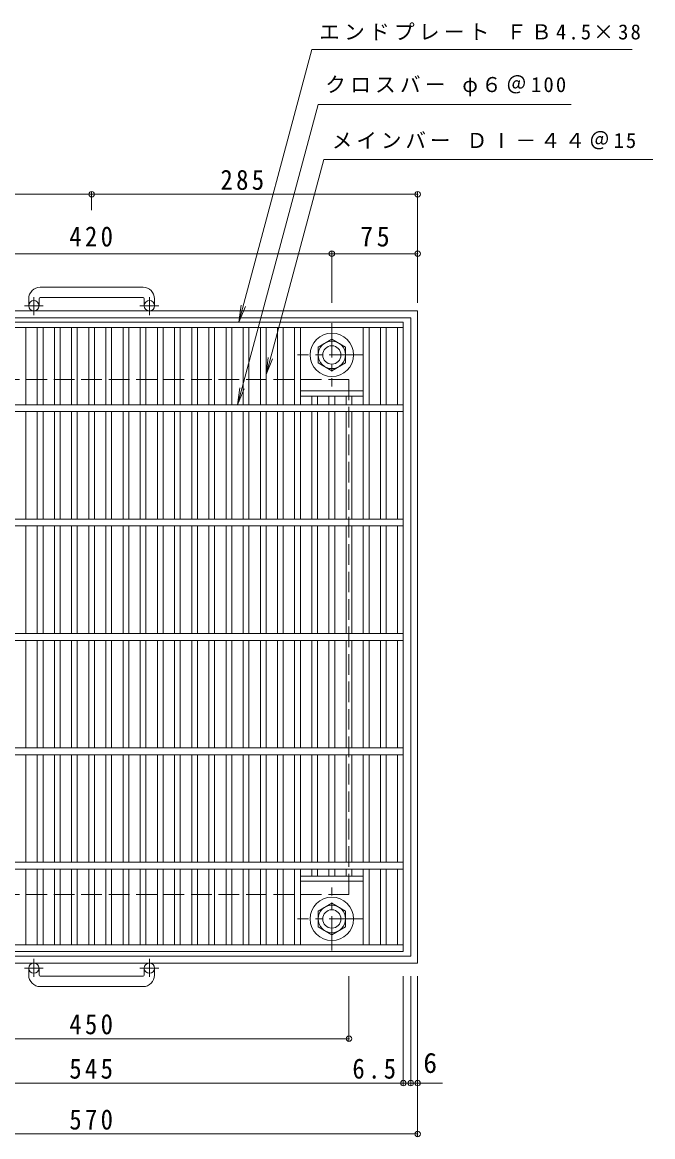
# Model space of a CAD drawing. Units: millimetres at full size, sheet at 1:6. Extents: x -960 to 940, y -829 to 753.
# Drawn here: x -473 to 78, y -221 to 753 of the extents above; entities that cross this region are included whole.
import ezdxf
from ezdxf.enums import TextEntityAlignment as Align

# ---------------------------------------------------------------- set-up
doc = ezdxf.new("R2010")
doc.units = ezdxf.units.MM
doc.header["$LTSCALE"] = 6
doc.header["$PDMODE"] = 32
doc.header["$PDSIZE"] = 4.8
doc.linetypes.add('CHAIN1', pattern=[8, 5, -1, 1, -1])
doc.linetypes.add('DASHED3', pattern=[4, 3, -1])
for name, color, linetype, lineweight in [('E-1', 2, 'Continuous', 9), ('E-2', 3, 'Continuous', 9), ('E-4', 7, 'Continuous', 9), ('E-5', 7, 'Continuous', 9)]:
    doc.layers.add(name, color=color, linetype=linetype, lineweight=lineweight)
doc.styles.add('ＭＳ ゴシック', font='')
doc.styles.get('ＭＳ ゴシック').set_extended_font_data('MS Gothic')

msp = doc.modelspace()

# ---------------------------------------------------------------- linework, layer by layer
at = {"layer": 'E-1'}
for p, q in [((-367.645, 520.986), (-457.645, 520.986)), ((-467.645, 510.986), (-467.645, 504.886)), ((-458.645, 510.986), (-458.645, 504.886)), ((-457.645, 511.986), (-367.645, 511.986)), ((-366.645, 510.986), (-366.645, 504.886)), ((-357.645, 510.986), (-357.645, 504.886)), ((-697.645, 500.386), (-127.645, 500.386)), ((-127.645, -69.614), (-127.645, 500.386)), ((-691.645, 494.386), (-133.645, 494.386)), ((-133.645, -63.614), (-133.645, 494.386)), ((-202.645, 475.742), (-214.645, 468.814)), ((-214.645, 468.814), (-214.645, 454.957)), ((-190.645, 468.814), (-202.645, 475.742)), ((-190.645, 454.957), (-190.645, 468.814)), ((-214.645, 454.957), (-202.645, 448.029)), ((-202.645, 448.029), (-190.645, 454.957)), ((-214.645, -24.186), (-202.645, -17.257)), ((-202.645, -17.257), (-190.645, -24.186)), ((-214.645, -38.042), (-214.645, -24.186)), ((-190.645, -24.186), (-190.645, -38.042)), ((-202.645, -44.971), (-214.645, -38.042)), ((-190.645, -38.042), (-202.645, -44.971)), ((-691.645, -63.614), (-133.645, -63.614)), ((-697.645, -69.614), (-127.645, -69.614)), ((-467.645, -80.215), (-467.645, -74.115)), ((-458.645, -80.215), (-458.645, -74.115)), ((-366.645, -80.215), (-366.645, -74.115)), ((-357.645, -80.215), (-357.645, -74.115)), ((-457.645, -81.215), (-367.645, -81.215)), ((-367.645, -90.215), (-457.645, -90.215))]:
    msp.add_line(p, q, dxfattribs=at)
at = {"layer": 'E-1', "linetype": 'CHAIN1'}
for p, q in [((-463.145, 496.779), (-463.145, 512.376)), ((-362.145, 496.779), (-362.145, 512.376)), ((-454.982, 504.886), (-471.389, 504.886)), ((-353.982, 504.886), (-370.389, 504.886)), ((-202.645, 489.523), (-202.645, 434.249)), ((-175.008, 461.886), (-232.782, 461.886)), ((-202.645, -58.751), (-202.645, -3.477)), ((-175.008, -31.114), (-232.782, -31.114)), ((-463.145, -66.007), (-463.145, -81.604)), ((-362.145, -66.007), (-362.145, -81.604)), ((-454.982, -74.115), (-471.389, -74.115)), ((-353.982, -74.115), (-370.389, -74.115))]:
    msp.add_line(p, q, dxfattribs=at)
at = {"layer": 'E-1', "linetype": 'DASHED3'}
for p, q in [((-637.645, 440.387), (-187.645, 440.387)), ((-187.645, -9.615), (-187.645, 440.387)), ((-637.645, -9.615), (-187.645, -9.615))]:
    msp.add_line(p, q, dxfattribs=at)
at = {"layer": 'E-1'}
for centre, radius in [((-463.145, 504.886), 4.5), ((-362.145, 504.886), 4.5), ((-202.645, 461.886), 19), ((-202.645, 461.886), 12), ((-202.645, 461.886), 8), ((-202.645, -31.114), 19), ((-202.645, -31.114), 12), ((-202.645, -31.114), 8), ((-463.145, -74.115), 4.5), ((-362.145, -74.115), 4.5)]:
    msp.add_circle(centre, radius, dxfattribs=at)
for centre, radius, start, end in [((-457.645, 510.986), 10, 90, 180), ((-367.645, 510.986), 10, 0, 90), ((-457.645, 510.986), 1, 90, 180), ((-367.645, 510.986), 1, 0, 90), ((-457.645, -80.215), 10, 180, 270), ((-457.645, -80.215), 1, 180, 270), ((-367.645, -80.215), 10, 270, 0), ((-367.645, -80.215), 1, 270, 0)]:
    msp.add_arc(centre, radius, start, end, dxfattribs=at)
at = {"layer": 'E-2'}
for p, q in [((-685.145, 490.386), (-140.145, 490.386)), ((-140.145, -59.614), (-140.145, 490.386)), ((-685.145, 485.886), (-140.145, 485.886)), ((-470.145, 418.386), (-470.145, 485.886)), ((-460.145, 418.386), (-460.145, 485.886)), ((-455.145, 418.386), (-455.145, 485.886)), ((-445.145, 418.386), (-445.145, 485.886)), ((-440.145, 418.386), (-440.145, 485.886)), ((-430.145, 418.386), (-430.145, 485.886)), ((-425.145, 418.386), (-425.145, 485.886)), ((-415.145, 418.386), (-415.145, 485.886)), ((-410.145, 418.386), (-410.145, 485.886)), ((-400.145, 418.386), (-400.145, 485.886)), ((-395.145, 418.386), (-395.145, 485.886)), ((-385.145, 418.386), (-385.145, 485.886)), ((-380.145, 418.386), (-380.145, 485.886)), ((-370.145, 418.386), (-370.145, 485.886)), ((-365.145, 418.386), (-365.145, 485.886)), ((-355.145, 418.386), (-355.145, 485.886)), ((-350.145, 418.386), (-350.145, 485.886)), ((-340.145, 418.386), (-340.145, 485.886)), ((-335.145, 418.386), (-335.145, 485.886)), ((-325.145, 418.386), (-325.145, 485.886)), ((-320.145, 418.386), (-320.145, 485.886)), ((-310.145, 418.386), (-310.145, 485.886)), ((-305.145, 418.386), (-305.145, 485.886)), ((-295.145, 418.386), (-295.145, 485.886)), ((-290.145, 418.386), (-290.145, 485.886)), ((-280.145, 418.386), (-280.145, 485.886)), ((-275.145, 418.386), (-275.145, 485.886)), ((-265.145, 418.386), (-265.145, 485.886)), ((-260.145, 418.386), (-260.145, 485.886)), ((-250.145, 418.386), (-250.145, 485.886)), ((-245.145, 418.386), (-245.145, 485.886)), ((-235.145, 418.386), (-235.145, 485.886)), ((-230.145, 418.386), (-230.145, 485.886)), ((-175.145, 418.386), (-175.145, 485.886)), ((-170.145, 418.386), (-170.145, 485.886)), ((-160.145, 418.386), (-160.145, 485.886)), ((-155.145, 418.386), (-155.145, 485.886)), ((-145.145, 418.386), (-145.145, 485.886)), ((-230.145, 430.386), (-175.145, 430.386)), ((-230.145, 425.886), (-175.145, 425.886)), ((-220.145, 418.386), (-220.145, 425.886)), ((-215.145, 418.386), (-215.145, 425.886)), ((-205.145, 418.386), (-205.145, 425.886)), ((-200.145, 418.386), (-200.145, 425.886)), ((-190.145, 418.386), (-190.145, 425.886)), ((-185.145, 418.386), (-185.145, 425.886)), ((-140.145, 418.386), (-685.145, 418.386)), ((-140.145, 412.386), (-685.145, 412.386)), ((-470.145, 318.386), (-470.145, 412.386)), ((-460.145, 318.386), (-460.145, 412.386)), ((-455.145, 318.386), (-455.145, 412.386)), ((-445.145, 318.386), (-445.145, 412.386)), ((-440.145, 318.386), (-440.145, 412.386)), ((-430.145, 318.386), (-430.145, 412.386)), ((-425.145, 318.386), (-425.145, 412.386)), ((-415.145, 318.386), (-415.145, 412.386)), ((-410.145, 318.386), (-410.145, 412.386)), ((-400.145, 318.386), (-400.145, 412.386)), ((-395.145, 318.386), (-395.145, 412.386)), ((-385.145, 318.386), (-385.145, 412.386)), ((-380.145, 318.386), (-380.145, 412.386)), ((-370.145, 318.386), (-370.145, 412.386)), ((-365.145, 318.386), (-365.145, 412.386)), ((-355.145, 318.386), (-355.145, 412.386)), ((-350.145, 318.386), (-350.145, 412.386)), ((-340.145, 318.386), (-340.145, 412.386)), ((-335.145, 318.386), (-335.145, 412.386)), ((-325.145, 318.386), (-325.145, 412.386)), ((-320.145, 318.386), (-320.145, 412.386)), ((-310.145, 318.386), (-310.145, 412.386)), ((-305.145, 318.386), (-305.145, 412.386)), ((-295.145, 318.386), (-295.145, 412.386)), ((-290.145, 318.386), (-290.145, 412.386)), ((-280.145, 318.386), (-280.145, 412.386)), ((-275.145, 318.386), (-275.145, 412.386)), ((-265.145, 318.386), (-265.145, 412.386)), ((-260.145, 318.386), (-260.145, 412.386)), ((-250.145, 318.386), (-250.145, 412.386)), ((-245.145, 318.386), (-245.145, 412.386)), ((-235.145, 318.386), (-235.145, 412.386)), ((-230.145, 318.386), (-230.145, 412.386)), ((-220.145, 318.386), (-220.145, 412.386)), ((-215.145, 318.386), (-215.145, 412.386)), ((-205.145, 318.386), (-205.145, 412.386)), ((-200.145, 318.386), (-200.145, 412.386)), ((-190.145, 318.386), (-190.145, 412.386)), ((-185.145, 318.386), (-185.145, 412.386)), ((-175.145, 318.386), (-175.145, 412.386)), ((-170.145, 318.386), (-170.145, 412.386)), ((-160.145, 318.386), (-160.145, 412.386)), ((-155.145, 318.386), (-155.145, 412.386)), ((-145.145, 318.386), (-145.145, 412.386)), ((-140.145, 318.386), (-685.145, 318.386)), ((-140.145, 312.386), (-685.145, 312.386)), ((-470.145, 218.386), (-470.145, 312.386)), ((-460.145, 218.386), (-460.145, 312.386)), ((-455.145, 218.386), (-455.145, 312.386)), ((-445.145, 218.386), (-445.145, 312.386)), ((-440.145, 218.386), (-440.145, 312.386)), ((-430.145, 218.386), (-430.145, 312.386)), ((-425.145, 218.386), (-425.145, 312.386)), ((-415.145, 218.386), (-415.145, 312.386)), ((-410.145, 218.386), (-410.145, 312.386)), ((-400.145, 218.386), (-400.145, 312.386)), ((-395.145, 218.386), (-395.145, 312.386)), ((-385.145, 218.386), (-385.145, 312.386)), ((-380.145, 218.386), (-380.145, 312.386)), ((-370.145, 218.386), (-370.145, 312.386)), ((-365.145, 218.386), (-365.145, 312.386)), ((-355.145, 218.386), (-355.145, 312.386)), ((-350.145, 218.386), (-350.145, 312.386)), ((-340.145, 218.386), (-340.145, 312.386)), ((-335.145, 218.386), (-335.145, 312.386)), ((-325.145, 218.386), (-325.145, 312.386)), ((-320.145, 218.386), (-320.145, 312.386)), ((-310.145, 218.386), (-310.145, 312.386)), ((-305.145, 218.386), (-305.145, 312.386)), ((-295.145, 218.386), (-295.145, 312.386)), ((-290.145, 218.386), (-290.145, 312.386)), ((-280.145, 218.386), (-280.145, 312.386)), ((-275.145, 218.386), (-275.145, 312.386)), ((-265.145, 218.386), (-265.145, 312.386)), ((-260.145, 218.386), (-260.145, 312.386)), ((-250.145, 218.386), (-250.145, 312.386)), ((-245.145, 218.386), (-245.145, 312.386)), ((-235.145, 218.386), (-235.145, 312.386)), ((-230.145, 218.386), (-230.145, 312.386)), ((-220.145, 218.386), (-220.145, 312.386)), ((-215.145, 218.386), (-215.145, 312.386)), ((-205.145, 218.386), (-205.145, 312.386)), ((-200.145, 218.386), (-200.145, 312.386)), ((-190.145, 218.386), (-190.145, 312.386)), ((-185.145, 218.386), (-185.145, 312.386)), ((-175.145, 218.386), (-175.145, 312.386)), ((-170.145, 218.386), (-170.145, 312.386)), ((-160.145, 218.386), (-160.145, 312.386)), ((-155.145, 218.386), (-155.145, 312.386)), ((-145.145, 218.386), (-145.145, 312.386)), ((-140.145, 218.386), (-685.145, 218.386)), ((-140.145, 212.386), (-685.145, 212.386)), ((-470.145, 118.386), (-470.145, 212.386)), ((-460.145, 118.386), (-460.145, 212.386)), ((-455.145, 118.386), (-455.145, 212.386)), ((-445.145, 118.386), (-445.145, 212.386)), ((-440.145, 118.386), (-440.145, 212.386)), ((-430.145, 118.386), (-430.145, 212.386)), ((-425.145, 118.386), (-425.145, 212.386)), ((-415.145, 118.386), (-415.145, 212.386)), ((-410.145, 118.386), (-410.145, 212.386)), ((-400.145, 118.386), (-400.145, 212.386)), ((-395.145, 118.386), (-395.145, 212.386)), ((-385.145, 118.386), (-385.145, 212.386)), ((-380.145, 118.386), (-380.145, 212.386)), ((-370.145, 118.386), (-370.145, 212.386)), ((-365.145, 118.386), (-365.145, 212.386)), ((-355.145, 118.386), (-355.145, 212.386)), ((-350.145, 118.386), (-350.145, 212.386)), ((-340.145, 118.386), (-340.145, 212.386)), ((-335.145, 118.386), (-335.145, 212.386)), ((-325.145, 118.386), (-325.145, 212.386)), ((-320.145, 118.386), (-320.145, 212.386)), ((-310.145, 118.386), (-310.145, 212.386)), ((-305.145, 118.386), (-305.145, 212.386)), ((-295.145, 118.386), (-295.145, 212.386)), ((-290.145, 118.386), (-290.145, 212.386)), ((-280.145, 118.386), (-280.145, 212.386)), ((-275.145, 118.386), (-275.145, 212.386)), ((-265.145, 118.386), (-265.145, 212.386)), ((-260.145, 118.386), (-260.145, 212.386)), ((-250.145, 118.386), (-250.145, 212.386)), ((-245.145, 118.386), (-245.145, 212.386)), ((-235.145, 118.386), (-235.145, 212.386)), ((-230.145, 118.386), (-230.145, 212.386)), ((-220.145, 118.386), (-220.145, 212.386)), ((-215.145, 118.386), (-215.145, 212.386)), ((-205.145, 118.386), (-205.145, 212.386)), ((-200.145, 118.386), (-200.145, 212.386)), ((-190.145, 118.386), (-190.145, 212.386)), ((-185.145, 118.386), (-185.145, 212.386)), ((-175.145, 118.386), (-175.145, 212.386)), ((-170.145, 118.386), (-170.145, 212.386)), ((-160.145, 118.386), (-160.145, 212.386)), ((-155.145, 118.386), (-155.145, 212.386)), ((-145.145, 118.386), (-145.145, 212.386)), ((-140.145, 118.386), (-685.145, 118.386)), ((-140.145, 112.386), (-685.145, 112.386)), ((-470.145, 18.386), (-470.145, 112.386)), ((-460.145, 18.386), (-460.145, 112.386)), ((-455.145, 18.386), (-455.145, 112.386)), ((-445.145, 18.386), (-445.145, 112.386)), ((-440.145, 18.386), (-440.145, 112.386)), ((-430.145, 18.386), (-430.145, 112.386)), ((-425.145, 18.386), (-425.145, 112.386)), ((-415.145, 18.386), (-415.145, 112.386)), ((-410.145, 18.386), (-410.145, 112.386)), ((-400.145, 18.386), (-400.145, 112.386)), ((-395.145, 18.386), (-395.145, 112.386)), ((-385.145, 18.386), (-385.145, 112.386)), ((-380.145, 18.386), (-380.145, 112.386)), ((-370.145, 18.386), (-370.145, 112.386)), ((-365.145, 18.386), (-365.145, 112.386)), ((-355.145, 18.386), (-355.145, 112.386)), ((-350.145, 18.386), (-350.145, 112.386)), ((-340.145, 18.386), (-340.145, 112.386)), ((-335.145, 18.386), (-335.145, 112.386)), ((-325.145, 18.386), (-325.145, 112.386)), ((-320.145, 18.386), (-320.145, 112.386)), ((-310.145, 18.386), (-310.145, 112.386)), ((-305.145, 18.386), (-305.145, 112.386)), ((-295.145, 18.386), (-295.145, 112.386)), ((-290.145, 18.386), (-290.145, 112.386)), ((-280.145, 18.386), (-280.145, 112.386)), ((-275.145, 18.386), (-275.145, 112.386)), ((-265.145, 18.386), (-265.145, 112.386)), ((-260.145, 18.386), (-260.145, 112.386)), ((-250.145, 18.386), (-250.145, 112.386)), ((-245.145, 18.386), (-245.145, 112.386)), ((-235.145, 18.386), (-235.145, 112.386)), ((-230.145, 18.386), (-230.145, 112.386)), ((-220.145, 18.386), (-220.145, 112.386)), ((-215.145, 18.386), (-215.145, 112.386)), ((-205.145, 18.386), (-205.145, 112.386)), ((-200.145, 18.386), (-200.145, 112.386)), ((-190.145, 18.386), (-190.145, 112.386)), ((-185.145, 18.386), (-185.145, 112.386)), ((-175.145, 18.386), (-175.145, 112.386)), ((-170.145, 18.386), (-170.145, 112.386)), ((-160.145, 18.386), (-160.145, 112.386)), ((-155.145, 18.386), (-155.145, 112.386)), ((-145.145, 18.386), (-145.145, 112.386)), ((-140.145, 18.386), (-685.145, 18.386)), ((-140.145, 12.386), (-685.145, 12.386)), ((-470.145, -53.614), (-470.145, 12.386)), ((-460.145, -53.614), (-460.145, 12.386)), ((-455.145, -53.614), (-455.145, 12.386)), ((-445.145, -53.614), (-445.145, 12.386)), ((-440.145, -53.614), (-440.145, 12.386)), ((-430.145, -53.614), (-430.145, 12.386)), ((-425.145, -53.614), (-425.145, 12.386)), ((-415.145, -53.614), (-415.145, 12.386)), ((-410.145, -53.614), (-410.145, 12.386)), ((-400.145, -53.614), (-400.145, 12.386)), ((-395.145, -53.614), (-395.145, 12.386)), ((-385.145, -53.614), (-385.145, 12.386)), ((-380.145, -53.614), (-380.145, 12.386)), ((-370.145, -53.614), (-370.145, 12.386)), ((-365.145, -53.614), (-365.145, 12.386)), ((-355.145, -53.614), (-355.145, 12.386)), ((-350.145, -53.614), (-350.145, 12.386)), ((-340.145, -53.614), (-340.145, 12.386)), ((-335.145, -53.614), (-335.145, 12.386)), ((-325.145, -53.614), (-325.145, 12.386)), ((-320.145, -53.614), (-320.145, 12.386)), ((-310.145, -53.614), (-310.145, 12.386)), ((-305.145, -53.614), (-305.145, 12.386)), ((-295.145, -53.614), (-295.145, 12.386)), ((-290.145, -53.614), (-290.145, 12.386)), ((-280.145, -53.614), (-280.145, 12.386)), ((-275.145, -53.614), (-275.145, 12.386)), ((-265.145, -53.614), (-265.145, 12.386)), ((-260.145, -53.614), (-260.145, 12.386)), ((-250.145, -53.614), (-250.145, 12.386)), ((-245.145, -53.614), (-245.145, 12.386)), ((-235.145, -53.614), (-235.145, 12.386)), ((-230.145, -53.614), (-230.145, 12.386)), ((-220.145, 6.385), (-220.145, 12.386)), ((-215.145, 6.385), (-215.145, 12.386)), ((-205.145, 6.385), (-205.145, 12.386)), ((-200.145, 6.385), (-200.145, 12.386)), ((-190.145, 6.385), (-190.145, 12.386)), ((-185.145, 6.385), (-185.145, 12.386)), ((-175.145, -53.614), (-175.145, 12.386)), ((-170.145, -53.614), (-170.145, 12.386)), ((-160.145, -53.614), (-160.145, 12.386)), ((-155.145, -53.614), (-155.145, 12.386)), ((-145.145, -53.614), (-145.145, 12.386)), ((-230.145, 6.385), (-175.145, 6.385)), ((-230.145, 1.885), (-175.145, 1.885)), ((-140.145, -53.614), (-685.145, -53.614)), ((-140.145, -59.614), (-685.145, -59.614))]:
    msp.add_line(p, q, dxfattribs=at)
at = {"layer": 'E-4'}
for p, q in [((-412.645, 604.11), (-412.645, 588.387)), ((-127.645, 604.11), (-127.645, 512.386)), ((-697.645, 602.31), (-412.645, 602.31)), ((-412.645, 602.31), (-127.645, 602.31)), ((-622.645, 550.386), (-202.644, 550.386)), ((-202.644, 552.186), (-202.644, 507.523)), ((-202.644, 550.386), (-127.644, 550.386)), ((-127.644, 552.186), (-127.644, 507.523)), ((-187.645, -81.15), (-187.645, -137.553)), ((-140.145, -176.365), (-140.145, -81.15)), ((-133.645, -176.365), (-133.645, -81.15)), ((-127.645, -81.15), (-127.645, -220.847)), ((-637.645, -135.753), (-187.645, -135.753)), ((-697.645, -219.047), (-127.645, -219.047))]:
    msp.add_line(p, q, dxfattribs=at)
msp.add_lwpolyline([(-691.645, -174.565), (-685.145, -174.565), (-140.145, -174.565), (-133.645, -174.565), (-105.817, -174.565)], dxfattribs=at)
for p in [(-412.645, 602.31), (-127.645, 602.31), (-202.644, 550.386), (-127.644, 550.386), (-187.645, -135.753), (-140.145, -174.565), (-133.645, -174.565), (-127.645, -174.565), (-127.645, -219.047)]:
    msp.add_point(p, dxfattribs=at)
at = {"layer": 'E-5'}
for p, q in [((-283.942, 490.386), (-281.984, 505.258)), ((-283.942, 490.386), (-278.202, 504.244)), ((-260.145, 444.747), (-258.187, 459.619)), ((-260.145, 444.747), (-254.405, 458.606)), ((-285.052, 418.386), (-283.094, 433.257)), ((-285.052, 418.386), (-279.312, 432.244))]:
    msp.add_line(p, q, dxfattribs=at)
for points in [[(-283.942, 490.386), (-220.048, 728.843), (59.854, 728.843)], [(-285.052, 418.386), (-214.727, 680.843), (6.601, 680.843)], [(-260.145, 444.747), (-209.745, 632.843), (77.877, 632.843)]]:
    msp.add_lwpolyline(points, dxfattribs=at)

# ---------------------------------------------------------------- texts
at = {"layer": 'E-4', "color": 2, "style": 'ＭＳ ゴシック'}
msp.add_text('6', height=17.6, dxfattribs=at).set_placement((-122.654, -170.965), align=Align.BOTTOM_LEFT)
at = {"layer": 'E-4', "color": 2, "char_height": 17.6, "attachment_point": 7, "style": 'ＭＳ ゴシック'}
for s, insert in [('\\T1.27;\\W0.9;285', (-300.013, 605.91)), ('\\T1.27;\\W0.9;420', (-432.145, 556.386)), ('\\T1.27;\\W0.95;75', (-177.894, 556.386)), ('\\T1.27;\\W0.9;450', (-432.145, -132.153)), ('\\T1.27;\\W0.9;545', (-432.145, -170.965)), ('\\T1.27;\\W0.9;6.5', (-184.68, -170.965)), ('\\T1.27;\\W0.9;570', (-432.145, -215.447))]:
    msp.add_mtext(s, dxfattribs=dict(at, insert=insert))
at = {"layer": 'E-5', "char_height": 13.2, "attachment_point": 7, "style": 'ＭＳ ゴシック'}
for s, insert in [('\\T1.21;エンドプレート\\~ＦＢ4.5×38', (-213.641, 736.899)), ('\\T1.21;クロスバー\\~φ６＠100', (-208.387, 688.03)), ('\\T1.19;メインバー\\~ＤⅠ－４４＠15', (-202.623, 641.526))]:
    msp.add_mtext(s, dxfattribs=dict(at, insert=insert))

doc.saveas('drawing.dxf')
